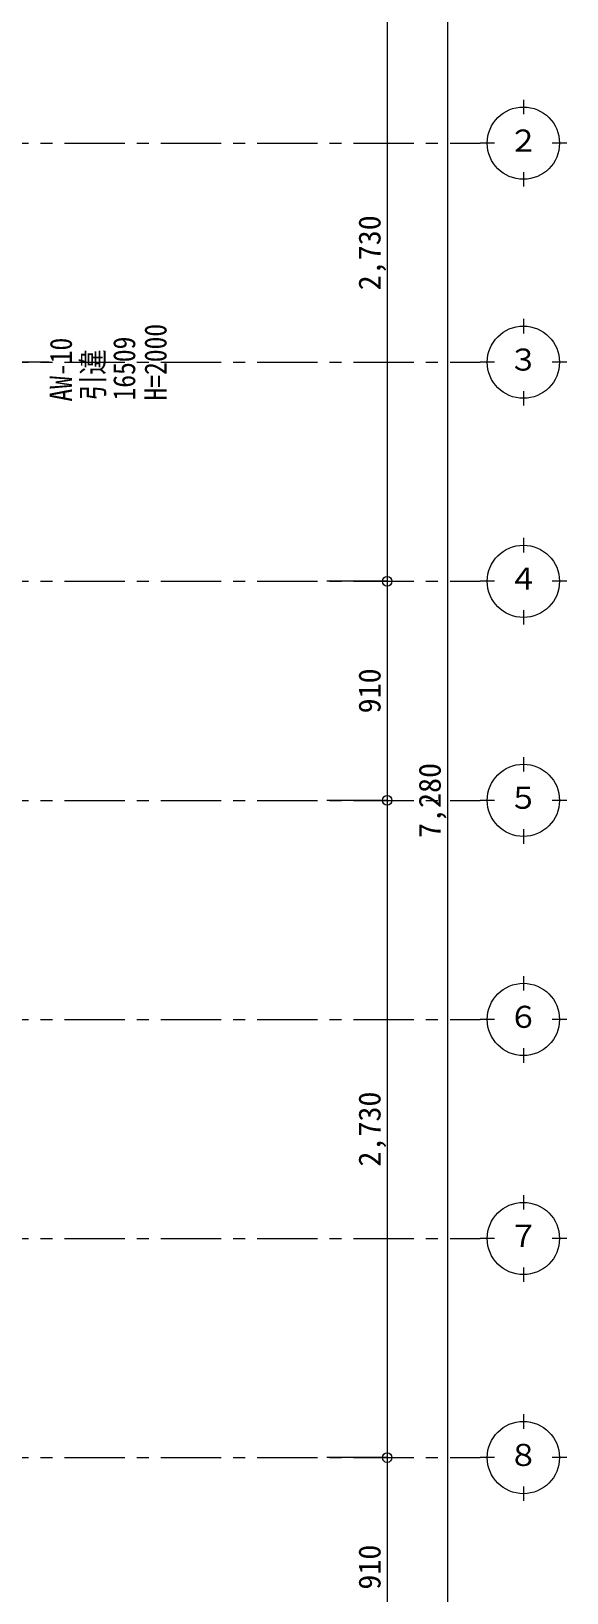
# Model space of a CAD drawing. Units: millimetres at full size, sheet at 1:50. Extents: x -16792 to 54909, y -26252 to 25759.
# Drawn here: x 24027 to 26250, y -3383 to 3104 of the extents above; entities that cross this region are included whole.
import ezdxf
from ezdxf.enums import TextEntityAlignment as Align

# ---------------------------------------------------------------- set-up
doc = ezdxf.new("R2010")
doc.units = ezdxf.units.MM
doc.header["$LTSCALE"] = 50
doc.header["$PDMODE"] = 32
doc.header["$PDSIZE"] = 40
doc.linetypes.add('CHAIN1', pattern=[8, 5, -1, 1, -1])
for name, color, linetype, lineweight in [('3-1_通り芯・通り番号', 7, 'Continuous', 13), ('3-5_サッシ・室内建具', 7, 'Continuous', 13), ('3-A_文字', 7, 'Continuous', 13), ('3-F_寸法・方位', 7, 'Continuous', 13)]:
    doc.layers.add(name, color=color, linetype=linetype, lineweight=lineweight)
doc.styles.add('ＭＳ ゴシック', font='')
doc.styles.get('ＭＳ ゴシック').set_extended_font_data('MS Gothic')

msp = doc.modelspace()

# ---------------------------------------------------------------- linework, layer by layer
at = {"layer": '3-1_通り芯・通り番号'}
for p, q in [((26069.79, 2818.8), (26069.79, 2758.8)), ((25949.79, 2638.8), (25889.79, 2638.8)), ((26249.79, 2638.8), (26189.79, 2638.8)), ((26069.79, 2518.8), (26069.79, 2458.8)), ((26069.79, 1908.8), (26069.79, 1848.8)), ((25949.79, 1728.8), (25889.79, 1728.8)), ((26249.79, 1728.8), (26189.79, 1728.8)), ((26069.79, 1608.8), (26069.79, 1548.8)), ((26069.79, 998.8), (26069.79, 938.8)), ((25949.79, 818.8), (25889.79, 818.8)), ((26249.79, 818.8), (26189.79, 818.8)), ((26069.79, 698.8), (26069.79, 638.8)), ((26069.79, 88.8), (26069.79, 28.8)), ((25949.79, -91.2), (25889.79, -91.2)), ((26249.79, -91.2), (26189.79, -91.2)), ((26069.79, -211.2), (26069.79, -271.2)), ((26069.79, -821.2), (26069.79, -881.2)), ((25949.79, -1001.2), (25889.79, -1001.2)), ((26249.79, -1001.2), (26189.79, -1001.2)), ((26069.79, -1121.2), (26069.79, -1181.2)), ((26069.79, -1731.2), (26069.79, -1791.2)), ((25949.79, -1911.2), (25889.79, -1911.2)), ((26249.79, -1911.2), (26189.79, -1911.2)), ((26069.79, -2031.2), (26069.79, -2091.2)), ((26069.79, -2641.2), (26069.79, -2701.2)), ((25949.79, -2821.2), (25889.79, -2821.2)), ((26249.79, -2821.2), (26189.79, -2821.2)), ((26069.79, -2941.2), (26069.79, -3001.2))]:
    msp.add_line(p, q, dxfattribs=at)
at = {"layer": '3-1_通り芯・通り番号', "color": 1, "linetype": 'CHAIN1', "lineweight": 9}
for p, q in [((14565.29, 2638.8), (25889.79, 2638.8)), ((14565.29, 1728.8), (25889.79, 1728.8)), ((14565.29, 818.8), (25889.79, 818.8)), ((14565.29, -91.2), (25889.79, -91.2)), ((14565.29, -1001.2), (25889.79, -1001.2)), ((14565.29, -1911.2), (25889.79, -1911.2)), ((14565.29, -2821.2), (25889.79, -2821.2))]:
    msp.add_line(p, q, dxfattribs=at)
at = {"layer": '3-1_通り芯・通り番号'}
for centre in [(26069.79, 2638.8), (26069.79, 1728.8), (26069.79, 818.8), (26069.79, -91.2), (26069.79, -1001.2), (26069.79, -1911.2), (26069.79, -2821.2)]:
    msp.add_circle(centre, 150, dxfattribs=at)
at = {"layer": '3-5_サッシ・室内建具'}
msp.add_line((24101.71, 1728.8), (23881.71, 1728.8), dxfattribs=at)
at = {"layer": '3-F_寸法・方位'}
for p, q in [((25504.47, 3548.8), (25504.47, 818.8)), ((25754.47, 3548.8), (25754.47, -3731.2)), ((25504.47, 818.8), (25254.47, 818.8)), ((25504.47, 818.8), (25504.47, -91.2)), ((25504.47, -91.2), (25254.47, -91.2)), ((25504.47, -91.2), (25504.47, -2821.2)), ((25504.47, -2821.2), (25254.47, -2821.2)), ((25504.47, -2821.2), (25504.47, -3731.2))]:
    msp.add_line(p, q, dxfattribs=at)
for p in [(25504.47, 818.8), (25504.47, -91.2), (25504.47, -2821.2)]:
    msp.add_point(p, dxfattribs=at)

# ---------------------------------------------------------------- texts
at = {"layer": '3-A_文字', "style": 'ＭＳ ゴシック'}
for s, p in [('２', (26007.29, 2576.3)), ('３', (26007.29, 1666.3)), ('４', (26007.29, 756.3)), ('５', (26007.29, -153.7)), ('６', (26007.29, -1063.7)), ('７', (26007.29, -1973.7)), ('８', (26007.29, -2883.7))]:
    msp.add_text(s, height=91.64, dxfattribs=at).set_placement(p, align=Align.BOTTOM_LEFT)
at = {"layer": '3-A_文字', "style": 'ＭＳ ゴシック', "width": 0.85}
for s, p in [('H=2000', (24616.21, 1570.05)), ('AW-10', (24223.46, 1565.44)), ('16509', (24486.21, 1570.05)), ('引違', (24356.21, 1570.05))]:
    msp.add_text(s, height=91.64, rotation=90, dxfattribs=at).set_placement(p, align=Align.BOTTOM_LEFT)
at = {"layer": '3-F_寸法・方位', "style": 'ＭＳ ゴシック'}
for s, p in [('2,730', (25504.47, 2027.55)), ('910', (25504.47, 270.05)), ('7,280', (25754.47, -247.45)), ('2,730', (25504.47, -1612.45)), ('910', (25504.47, -3369.95))]:
    msp.add_text(s, height=91.64, rotation=90, dxfattribs=at).set_placement(p, align=Align.BOTTOM_LEFT)

doc.saveas('drawing.dxf')
